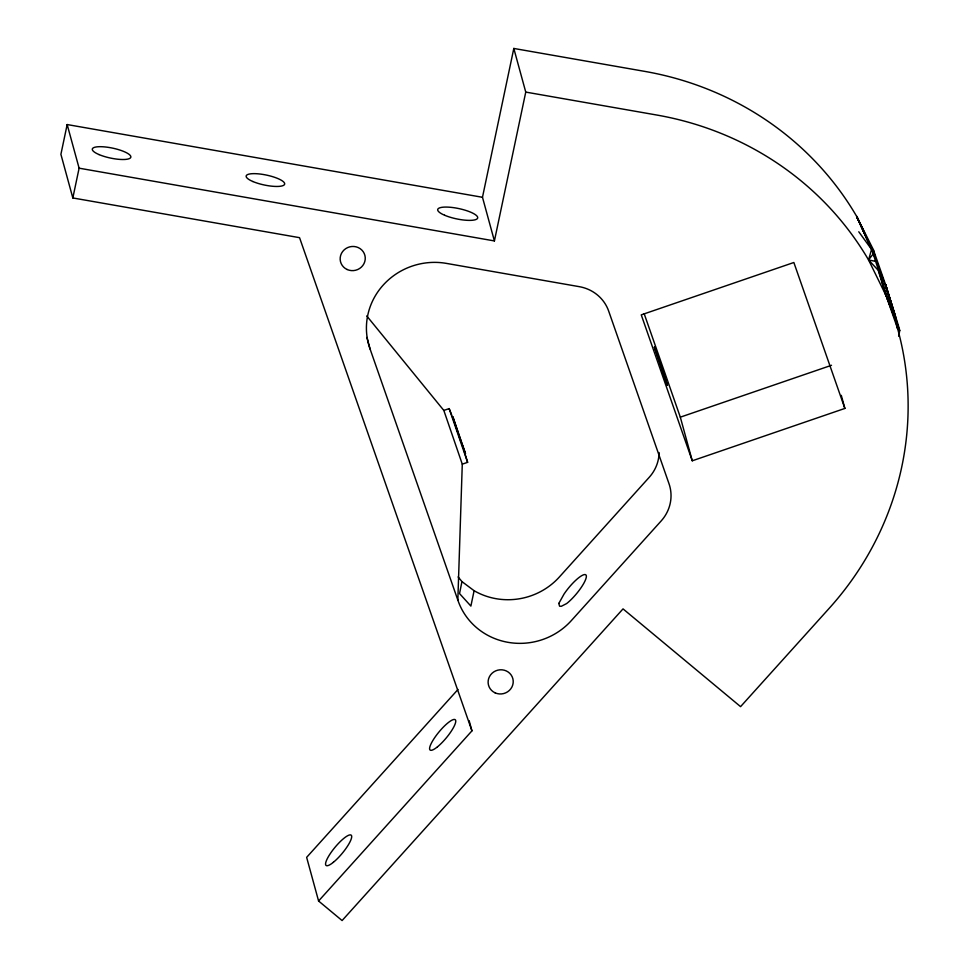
<?xml version="1.0" encoding="UTF-8"?>
<svg xmlns="http://www.w3.org/2000/svg" width="969" height="969" viewBox="0 0 969 969"><rect width="100%" height="100%" fill="white"/><g stroke="black" fill="none" stroke-linecap="round" stroke-linejoin="round"><path stroke-width="1.45" d="M457.84 600.077L370.11 349.082A66.909 64.087 -15.3 0 1 382.925 285.395A66.909 64.087 -15.3 0 1 446.455 263.398L579.292 286.667A39.354 37.694 -15.3 0 1 608.677 311.097L669.01 483.725A39.354 37.694 -15.3 0 1 661.173 520.934L571.322 620.62A66.909 64.087 -15.3 0 1 507.659 642.265A66.909 64.087 -15.3 0 1 457.84 600.077L462.274 464.163L443.826 410.432L366.742 315.942M482.477 197.288L67.164 124.553L79.107 168.182L494.408 240.93L482.477 197.288L513.812 48.45L644.93 71.415A314.864 301.589 -15.3 0 1 856.644 216.341L871.083 247.313L885.375 291.439L885.242 293.219L897.5 328.285L899.741 330.55L898.663 336.243M898.772 333.724L899.256 328.491L897.827 323.731L885.569 284.644L873.311 249.59L856.644 216.341L870.319 246.695M513.812 48.45L525.755 92.091L656.861 115.045A314.864 301.589 -15.3 0 1 868.575 259.971L878.217 270.29L885.242 293.219L897.803 326.226L897.5 328.285A314.864 301.589 -15.3 0 1 829.258 608.253L740.57 706.643L623.031 608.883L342.093 920.55L318.583 901L306.64 857.359L457.986 689.468M461.947 581.594L459.536 593.573L470.886 606.073L474.107 590.715L461.947 581.594L458.119 576.93M67.164 124.553L60.902 154.325L72.832 197.955L299.554 237.671L471.939 730.868L318.583 901M72.832 197.955L79.107 168.182M494.408 240.93L525.755 92.091M897.948 326.517C891.274 299.905 880.991 273.948 871.567 248.088L856.644 216.341L871.555 249.384L868.575 259.971L888.682 300.959M872.984 254.144L868.575 259.971L875.249 261.267M443.826 410.432L449.156 408.603L451.639 414.768M462.274 464.163L467.615 462.334L463.824 449.919M841.286 395.34L844.871 408.433L692.266 460.796L680.323 417.167L831.499 365.289M899.256 328.491L899.741 330.55L897.5 328.285L895.513 320.133L885.375 291.439M858.776 231.773L871.555 249.384M871.083 247.313L871.567 248.088M467.615 462.334L449.156 408.603M856.644 216.341L873.008 251.637M871.567 249.457L875.298 257.742L873.311 249.59M889.082 302.122L885.242 293.219L881.669 280.574M897.803 326.226L899.244 329.787M892.546 311.909L885.242 293.219L895.174 319.176M452.16 416.161L453.637 420.28M454.134 421.648L456.399 428.08M844.871 408.433L793.853 262.502L641.248 314.864L692.266 460.796M644.179 313.738L680.323 417.167M456.883 429.473L458.325 433.64M458.882 435.469L465.508 453.625L452.838 416.706L461.183 441.997M461.619 443.293L463.364 448.514M895.562 316.597L885.569 284.644A314.864 301.589 -15.3 0 1 887.822 293.268M892.594 307.585L885.569 284.644L889.142 297.289M366.924 337.442L370.11 349.082M469.153 720.682L471.939 730.868M474.107 590.715A66.909 64.087 -15.3 0 0 559.379 576.979L649.242 477.293A39.354 37.694 -15.3 0 0 659.102 452.547M558.822 603.421L559.585 606.194L561.354 606.279L566.647 603.554A20.47 4.881 -50.3 0 0 583.968 583.011A20.47 4.881 -50.3 0 0 581.921 575.562A20.47 4.881 -50.3 0 0 564.055 594.045L558.822 603.421M654.414 347.144L667.435 385.359L654.414 347.144M444.638 215.251A20.47 5.281 11.9 0 0 477.39 218.57A20.47 5.281 11.9 0 0 451.009 207.342A20.47 5.281 11.9 0 0 444.638 215.251M347.096 269.491A12.597 12.064 -15.3 0 0 365.24 257.548A12.597 12.064 -15.3 0 0 345.776 248.609A12.597 12.064 -15.3 0 0 347.096 269.491M495.062 692.823A12.597 12.064 -15.3 0 0 513.207 680.88A12.597 12.064 -15.3 0 0 493.742 671.929A12.597 12.064 -15.3 0 0 495.062 692.823M437.467 746.833A19.683 4.7 -50.3 0 0 455.684 720.464A19.683 4.7 -50.3 0 0 434.875 737.385A19.683 4.7 -50.3 0 0 437.467 746.833M333.409 862.265A19.683 4.7 -50.3 0 0 351.626 835.896A19.683 4.7 -50.3 0 0 330.829 852.817A19.683 4.7 -50.3 0 0 333.409 862.265M252.861 181.518A19.683 5.075 11.9 0 0 284.365 184.716A19.683 5.075 11.9 0 0 259.002 173.911A19.683 5.075 11.9 0 0 252.861 181.518M99.044 154.58A19.683 5.075 11.9 0 0 130.549 157.765A19.683 5.075 11.9 0 0 105.185 146.961A19.683 5.075 11.9 0 0 99.044 154.58"/></g></svg>
